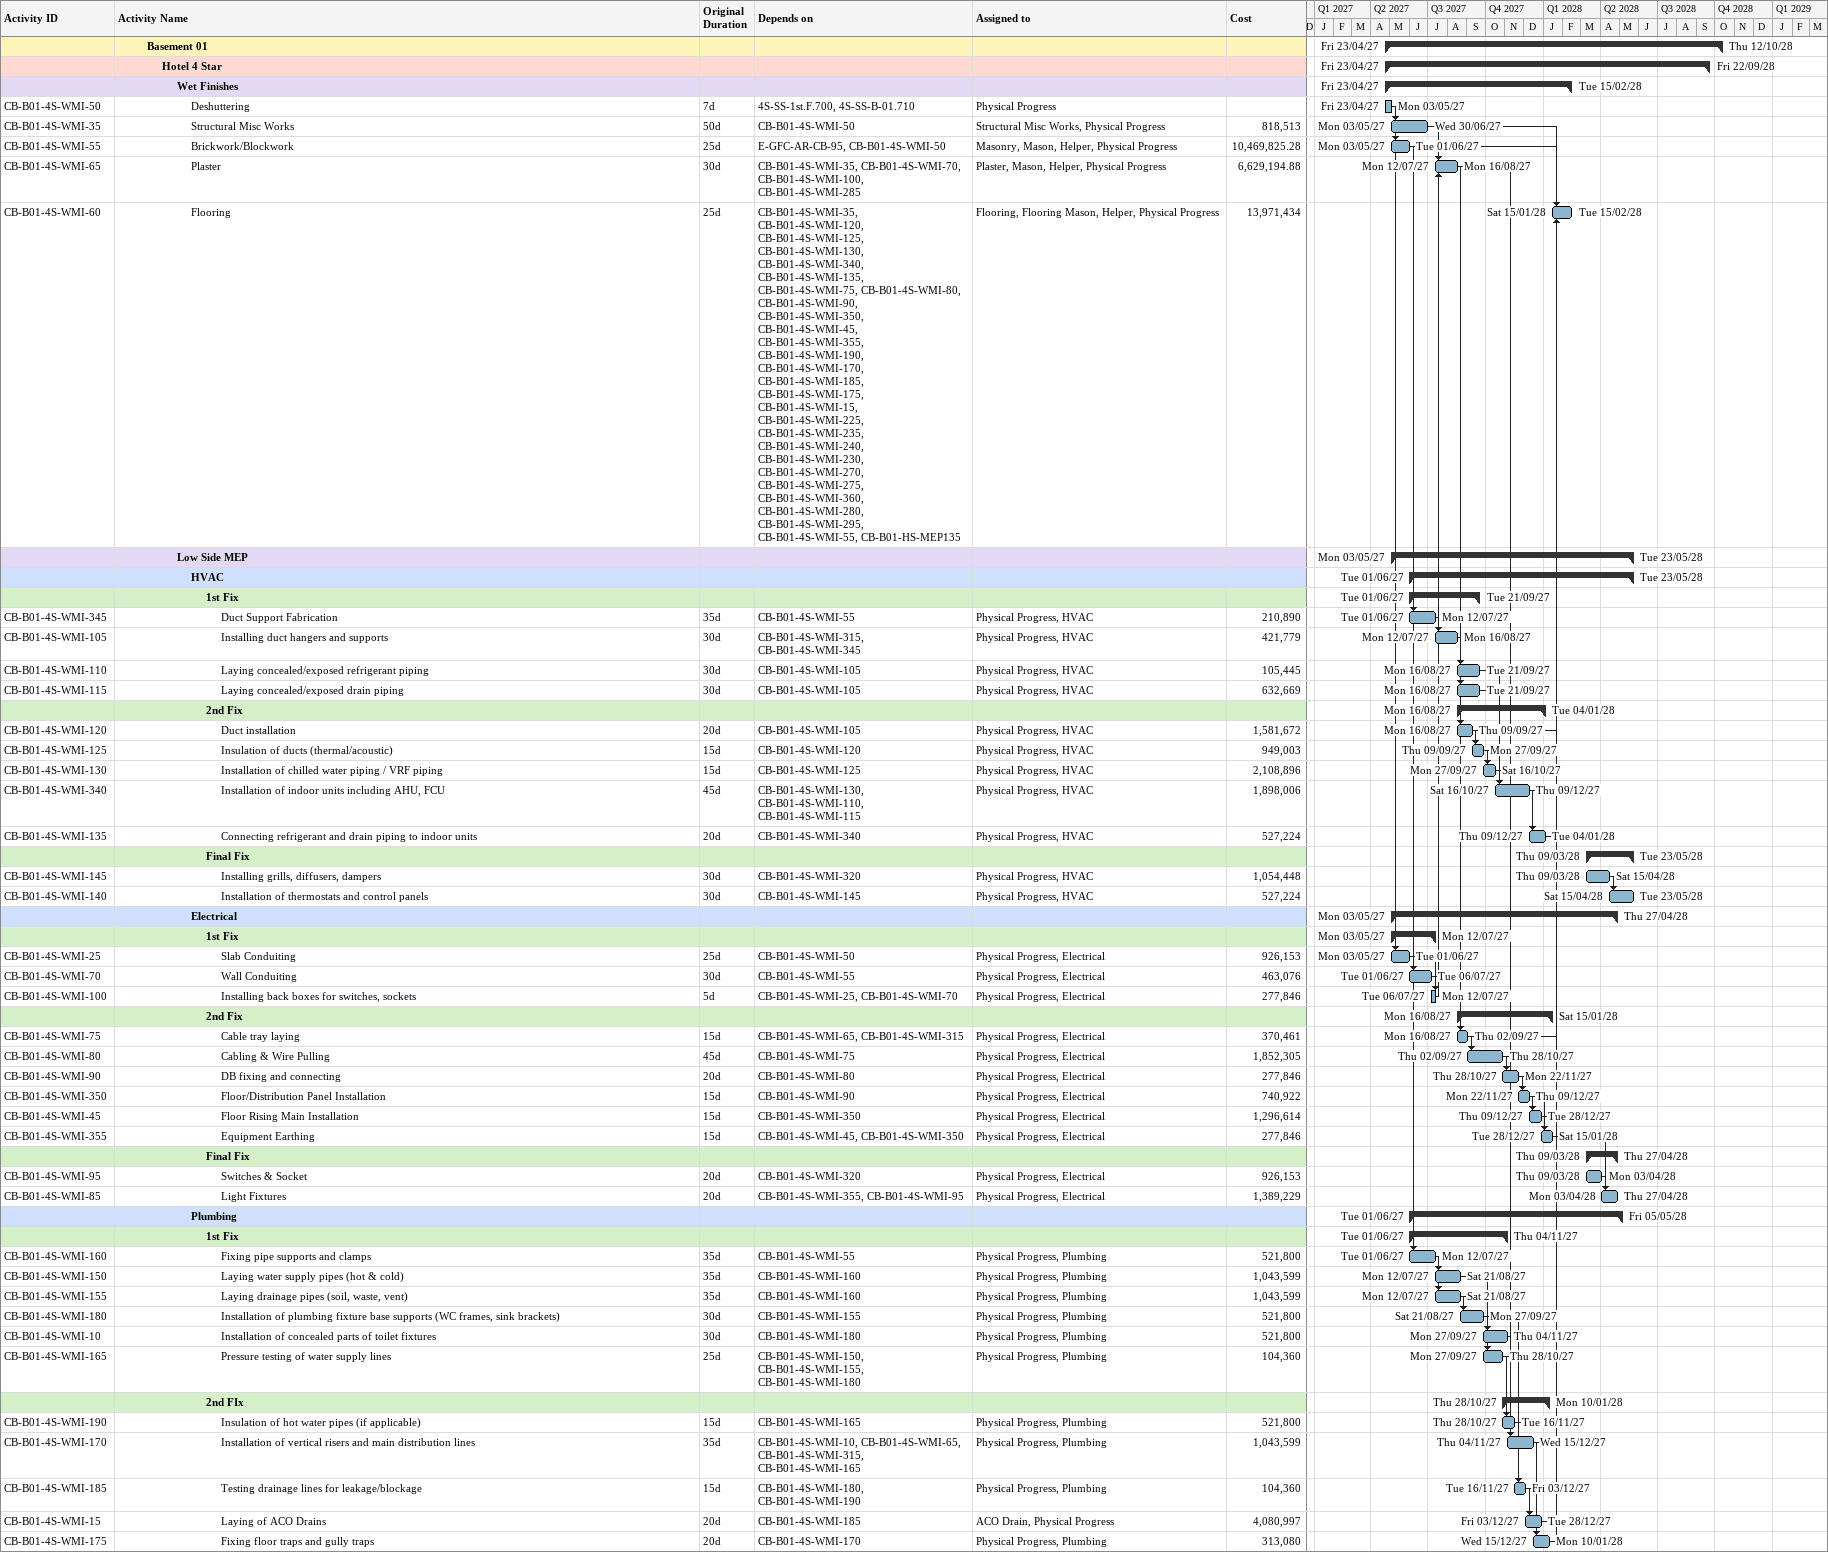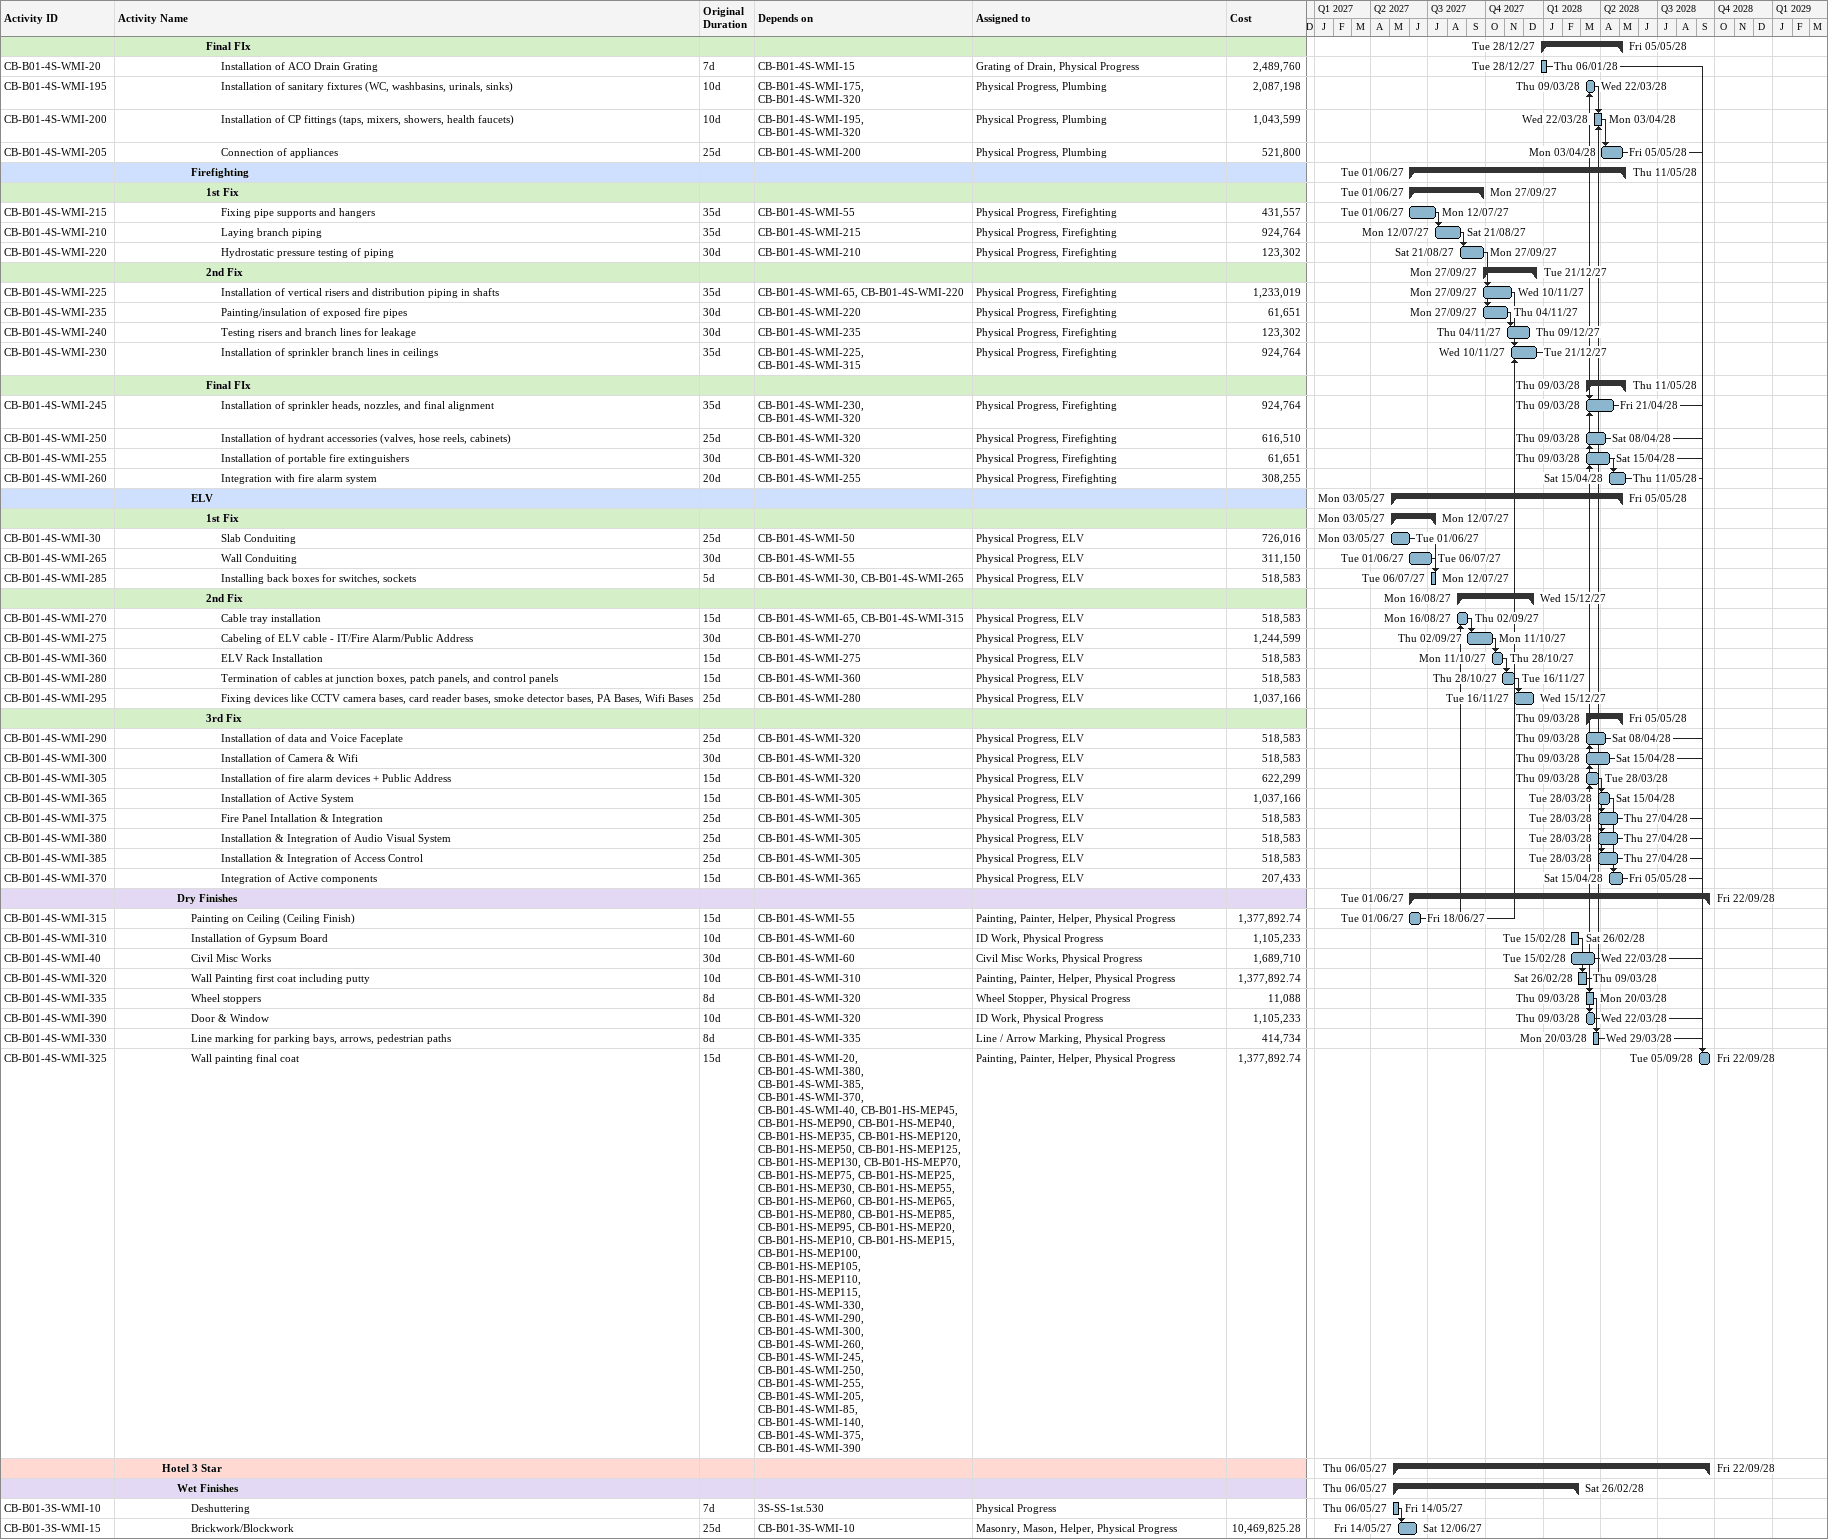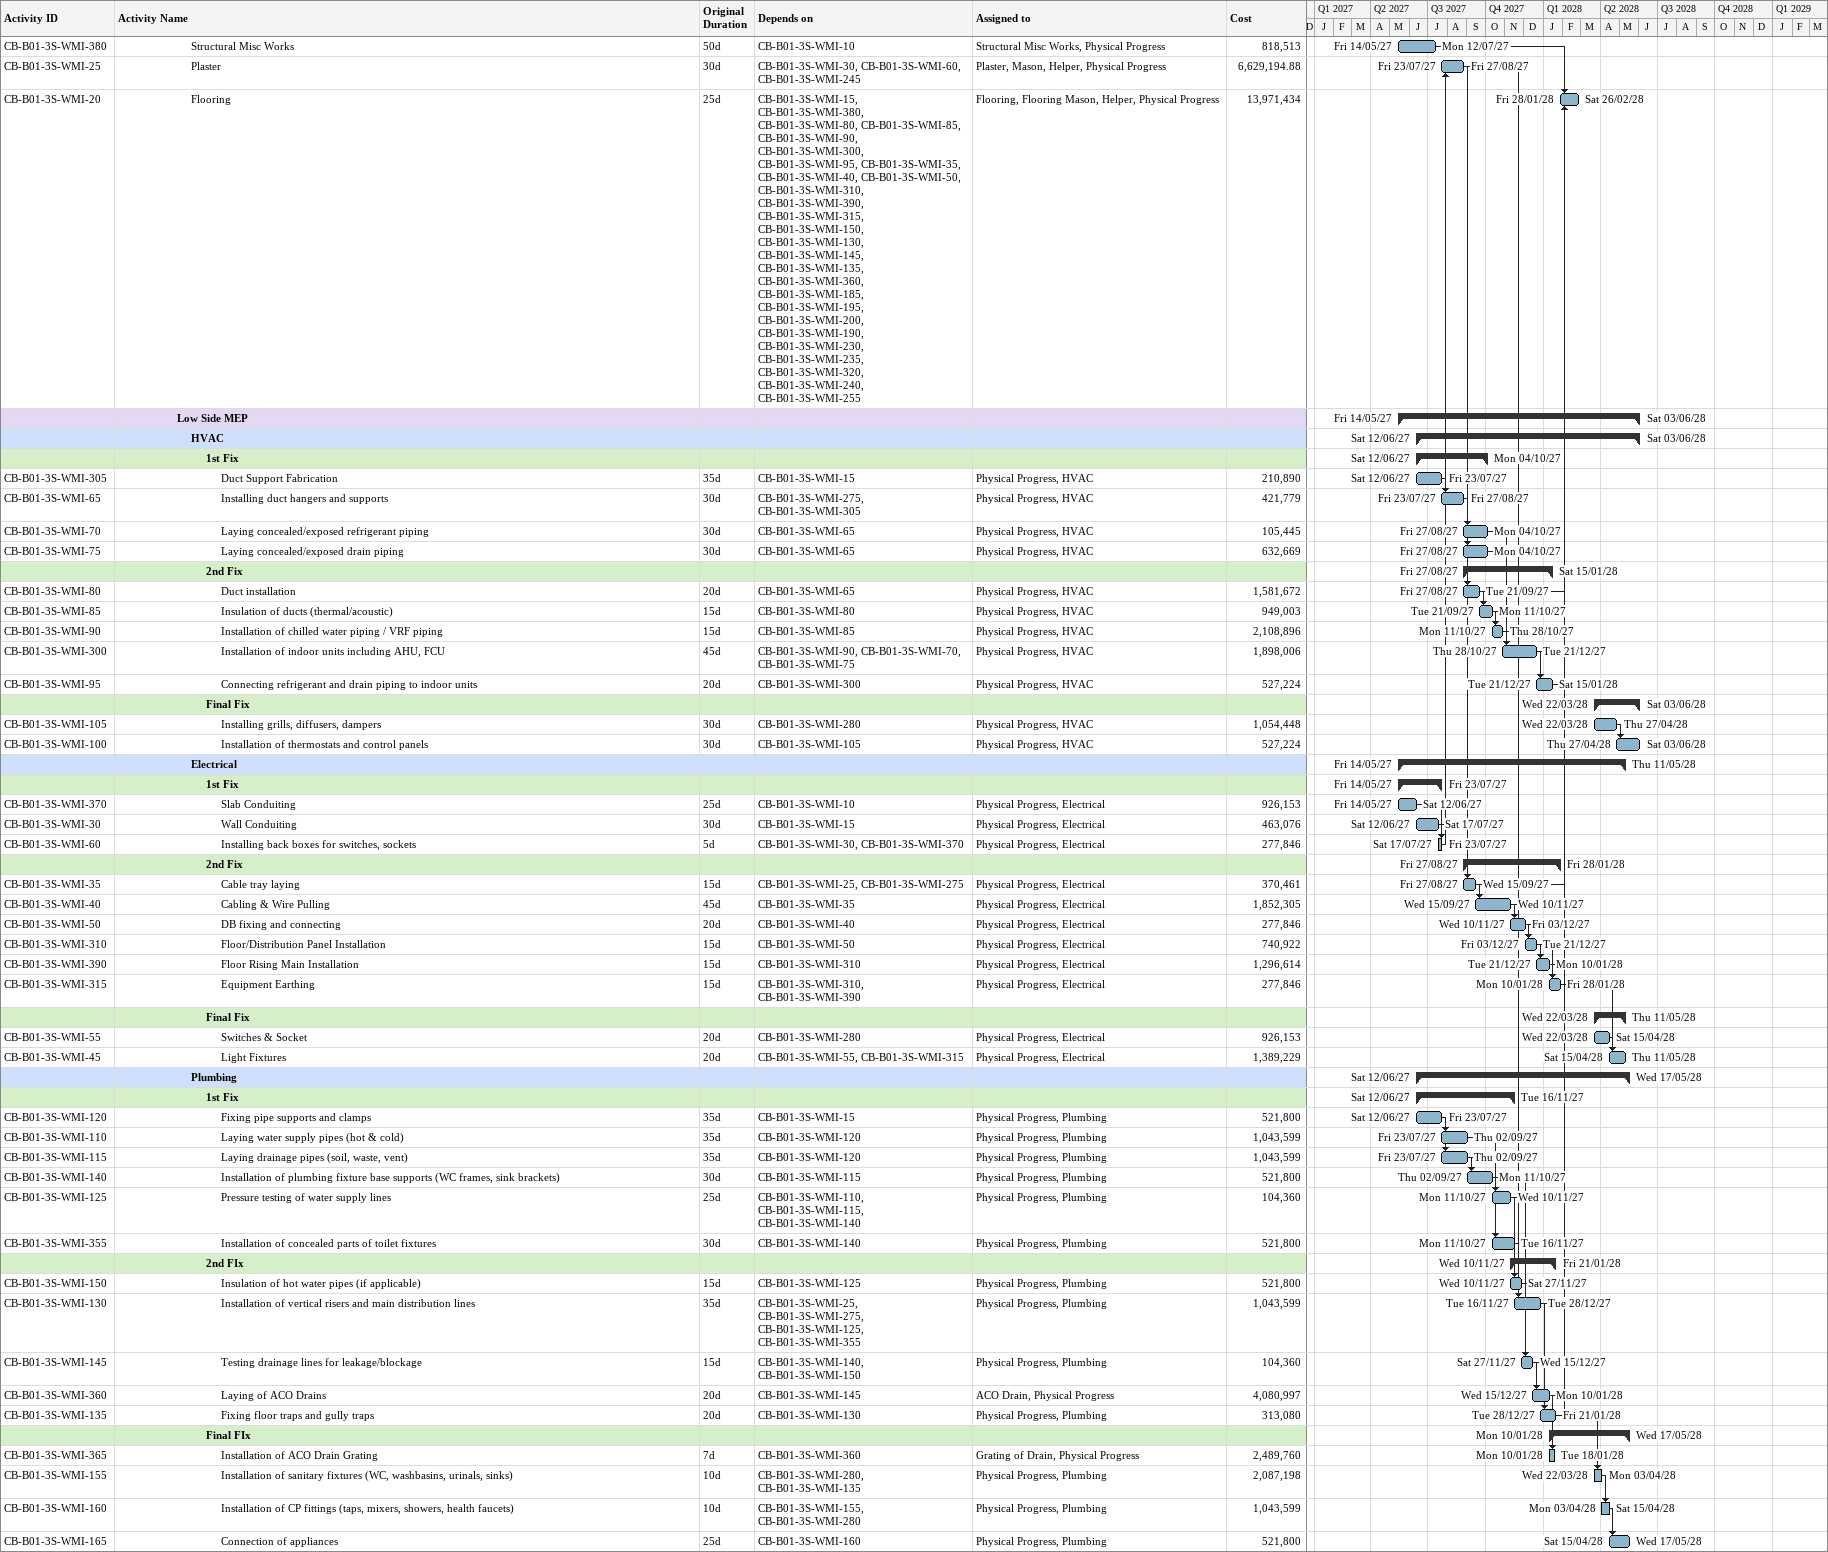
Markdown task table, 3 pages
| ID | Level | Task | Original duration | Start | Finish | Predecessors | Resources | Cost |
|---|---|---|---|---|---|---|---|---|
|  | 3 | **Basement 01** |  | 2027-04-23 | 2028-10-12 |  |  |  |
|  | 4 | **Hotel 4 Star** |  | 2027-04-23 | 2028-09-22 |  |  |  |
|  | 5 | **Wet Finishes** |  | 2027-04-23 | 2028-02-15 |  |  |  |
| CB-B01-4S-WMI-50 | 6 | Deshuttering | 7d | 2027-04-23 | 2027-05-03 | 4S-SS-1st.F.700, 4S-SS-B-01.710 | Physical Progress |  |
| CB-B01-4S-WMI-35 | 6 | Structural Misc Works | 50d | 2027-05-03 | 2027-06-30 | CB-B01-4S-WMI-50 | Structural Misc Works, Physical Progress | 818513 |
| CB-B01-4S-WMI-55 | 6 | Brickwork/Blockwork | 25d | 2027-05-03 | 2027-06-01 | E-GFC-AR-CB-95, CB-B01-4S-WMI-50 | Masonry, Mason, Helper, Physical Progress | 10469825.28 |
| CB-B01-4S-WMI-65 | 6 | Plaster | 30d | 2027-07-12 | 2027-08-16 | CB-B01-4S-WMI-35, CB-B01-4S-WMI-70, CB-B01-4S-WMI-100, CB-B01-4S-WMI-285 | Plaster, Mason, Helper, Physical Progress | 6629194.88 |
| CB-B01-4S-WMI-60 | 6 | Flooring | 25d | 2028-01-15 | 2028-02-15 | CB-B01-4S-WMI-35, CB-B01-4S-WMI-120, CB-B01-4S-WMI-125, CB-B01-4S-WMI-130, CB-B01-4S-WMI-340, CB-B01-4S-WMI-135, CB-B01-4S-WMI-75, CB-B01-4S-WMI-80, CB-B01-4S-WMI-90, CB-B01-4S-WMI-350, CB-B01-4S-WMI-45, CB-B01-4S-WMI-355, CB-B01-4S-WMI-190, CB-B01-4S-WMI-170, CB-B01-4S-WMI-185, CB-B01-4S-WMI-175, CB-B01-4S-WMI-15, CB-B01-4S-WMI-225, CB-B01-4S-WMI-235, CB-B01-4S-WMI-240, CB-B01-4S-WMI-230, CB-B01-4S-WMI-270, CB-B01-4S-WMI-275, CB-B01-4S-WMI-360, CB-B01-4S-WMI-280, CB-B01-4S-WMI-295, CB-B01-4S-WMI-55, CB-B01-HS-MEP135 | Flooring, Flooring Mason, Helper, Physical Progress | 13971434 |
|  | 5 | **Low Side MEP** |  | 2027-05-03 | 2028-05-23 |  |  |  |
|  | 6 | **HVAC** |  | 2027-06-01 | 2028-05-23 |  |  |  |
|  | 7 | **1st Fix** |  | 2027-06-01 | 2027-09-21 |  |  |  |
| CB-B01-4S-WMI-345 | 8 | Duct Support Fabrication | 35d | 2027-06-01 | 2027-07-12 | CB-B01-4S-WMI-55 | Physical Progress, HVAC | 210890 |
| CB-B01-4S-WMI-105 | 8 | Installing duct hangers and supports | 30d | 2027-07-12 | 2027-08-16 | CB-B01-4S-WMI-315, CB-B01-4S-WMI-345 | Physical Progress, HVAC | 421779 |
| CB-B01-4S-WMI-110 | 8 | Laying concealed/exposed refrigerant piping | 30d | 2027-08-16 | 2027-09-21 | CB-B01-4S-WMI-105 | Physical Progress, HVAC | 105445 |
| CB-B01-4S-WMI-115 | 8 | Laying concealed/exposed drain piping | 30d | 2027-08-16 | 2027-09-21 | CB-B01-4S-WMI-105 | Physical Progress, HVAC | 632669 |
|  | 7 | **2nd Fix** |  | 2027-08-16 | 2028-01-04 |  |  |  |
| CB-B01-4S-WMI-120 | 8 | Duct installation | 20d | 2027-08-16 | 2027-09-09 | CB-B01-4S-WMI-105 | Physical Progress, HVAC | 1581672 |
| CB-B01-4S-WMI-125 | 8 | Insulation of ducts (thermal/acoustic) | 15d | 2027-09-09 | 2027-09-27 | CB-B01-4S-WMI-120 | Physical Progress, HVAC | 949003 |
| CB-B01-4S-WMI-130 | 8 | Installation of chilled water piping / VRF piping | 15d | 2027-09-27 | 2027-10-16 | CB-B01-4S-WMI-125 | Physical Progress, HVAC | 2108896 |
| CB-B01-4S-WMI-340 | 8 | Installation of indoor units including AHU, FCU | 45d | 2027-10-16 | 2027-12-09 | CB-B01-4S-WMI-130, CB-B01-4S-WMI-110, CB-B01-4S-WMI-115 | Physical Progress, HVAC | 1898006 |
| CB-B01-4S-WMI-135 | 8 | Connecting refrigerant and drain piping to indoor units | 20d | 2027-12-09 | 2028-01-04 | CB-B01-4S-WMI-340 | Physical Progress, HVAC | 527224 |
|  | 7 | **Final Fix** |  | 2028-03-09 | 2028-05-23 |  |  |  |
| CB-B01-4S-WMI-145 | 8 | Installing grills, diffusers, dampers | 30d | 2028-03-09 | 2028-04-15 | CB-B01-4S-WMI-320 | Physical Progress, HVAC | 1054448 |
| CB-B01-4S-WMI-140 | 8 | Installation of thermostats and control panels | 30d | 2028-04-15 | 2028-05-23 | CB-B01-4S-WMI-145 | Physical Progress, HVAC | 527224 |
|  | 6 | **Electrical** |  | 2027-05-03 | 2028-04-27 |  |  |  |
|  | 7 | **1st Fix** |  | 2027-05-03 | 2027-07-12 |  |  |  |
| CB-B01-4S-WMI-25 | 8 | Slab Conduiting | 25d | 2027-05-03 | 2027-06-01 | CB-B01-4S-WMI-50 | Physical Progress, Electrical | 926153 |
| CB-B01-4S-WMI-70 | 8 | Wall Conduiting | 30d | 2027-06-01 | 2027-07-06 | CB-B01-4S-WMI-55 | Physical Progress, Electrical | 463076 |
| CB-B01-4S-WMI-100 | 8 | Installing back boxes for switches, sockets | 5d | 2027-07-06 | 2027-07-12 | CB-B01-4S-WMI-25, CB-B01-4S-WMI-70 | Physical Progress, Electrical | 277846 |
|  | 7 | **2nd Fix** |  | 2027-08-16 | 2028-01-15 |  |  |  |
| CB-B01-4S-WMI-75 | 8 | Cable tray laying | 15d | 2027-08-16 | 2027-09-02 | CB-B01-4S-WMI-65, CB-B01-4S-WMI-315 | Physical Progress, Electrical | 370461 |
| CB-B01-4S-WMI-80 | 8 | Cabling & Wire Pulling | 45d | 2027-09-02 | 2027-10-28 | CB-B01-4S-WMI-75 | Physical Progress, Electrical | 1852305 |
| CB-B01-4S-WMI-90 | 8 | DB fixing and connecting | 20d | 2027-10-28 | 2027-11-22 | CB-B01-4S-WMI-80 | Physical Progress, Electrical | 277846 |
| CB-B01-4S-WMI-350 | 8 | Floor/Distribution Panel Installation | 15d | 2027-11-22 | 2027-12-09 | CB-B01-4S-WMI-90 | Physical Progress, Electrical | 740922 |
| CB-B01-4S-WMI-45 | 8 | Floor Rising Main Installation | 15d | 2027-12-09 | 2027-12-28 | CB-B01-4S-WMI-350 | Physical Progress, Electrical | 1296614 |
| CB-B01-4S-WMI-355 | 8 | Equipment Earthing | 15d | 2027-12-28 | 2028-01-15 | CB-B01-4S-WMI-45, CB-B01-4S-WMI-350 | Physical Progress, Electrical | 277846 |
|  | 7 | **Final Fix** |  | 2028-03-09 | 2028-04-27 |  |  |  |
| CB-B01-4S-WMI-95 | 8 | Switches & Socket | 20d | 2028-03-09 | 2028-04-03 | CB-B01-4S-WMI-320 | Physical Progress, Electrical | 926153 |
| CB-B01-4S-WMI-85 | 8 | Light Fixtures | 20d | 2028-04-03 | 2028-04-27 | CB-B01-4S-WMI-355, CB-B01-4S-WMI-95 | Physical Progress, Electrical | 1389229 |
|  | 6 | **Plumbing** |  | 2027-06-01 | 2028-05-05 |  |  |  |
|  | 7 | **1st Fix** |  | 2027-06-01 | 2027-11-04 |  |  |  |
| CB-B01-4S-WMI-160 | 8 | Fixing pipe supports and clamps | 35d | 2027-06-01 | 2027-07-12 | CB-B01-4S-WMI-55 | Physical Progress, Plumbing | 521800 |
| CB-B01-4S-WMI-150 | 8 | Laying water supply pipes (hot & cold) | 35d | 2027-07-12 | 2027-08-21 | CB-B01-4S-WMI-160 | Physical Progress, Plumbing | 1043599 |
| CB-B01-4S-WMI-155 | 8 | Laying drainage pipes (soil, waste, vent) | 35d | 2027-07-12 | 2027-08-21 | CB-B01-4S-WMI-160 | Physical Progress, Plumbing | 1043599 |
| CB-B01-4S-WMI-180 | 8 | Installation of plumbing fixture base supports (WC frames, sink brackets) | 30d | 2027-08-21 | 2027-09-27 | CB-B01-4S-WMI-155 | Physical Progress, Plumbing | 521800 |
| CB-B01-4S-WMI-10 | 8 | Installation of concealed parts of toilet fixtures | 30d | 2027-09-27 | 2027-11-04 | CB-B01-4S-WMI-180 | Physical Progress, Plumbing | 521800 |
| CB-B01-4S-WMI-165 | 8 | Pressure testing of water supply lines | 25d | 2027-09-27 | 2027-10-28 | CB-B01-4S-WMI-150, CB-B01-4S-WMI-155, CB-B01-4S-WMI-180 | Physical Progress, Plumbing | 104360 |
|  | 7 | **2nd FIx** |  | 2027-10-28 | 2028-01-10 |  |  |  |
| CB-B01-4S-WMI-190 | 8 | Insulation of hot water pipes (if applicable) | 15d | 2027-10-28 | 2027-11-16 | CB-B01-4S-WMI-165 | Physical Progress, Plumbing | 521800 |
| CB-B01-4S-WMI-170 | 8 | Installation of vertical risers and main distribution lines | 35d | 2027-11-04 | 2027-12-15 | CB-B01-4S-WMI-10, CB-B01-4S-WMI-65, CB-B01-4S-WMI-315, CB-B01-4S-WMI-165 | Physical Progress, Plumbing | 1043599 |
| CB-B01-4S-WMI-185 | 8 | Testing drainage lines for leakage/blockage | 15d | 2027-11-16 | 2027-12-03 | CB-B01-4S-WMI-180, CB-B01-4S-WMI-190 | Physical Progress, Plumbing | 104360 |
| CB-B01-4S-WMI-15 | 8 | Laying of ACO Drains | 20d | 2027-12-03 | 2027-12-28 | CB-B01-4S-WMI-185 | ACO Drain, Physical Progress | 4080997 |
| CB-B01-4S-WMI-175 | 8 | Fixing floor traps and gully traps | 20d | 2027-12-15 | 2028-01-10 | CB-B01-4S-WMI-170 | Physical Progress, Plumbing | 313080 |
|  | 7 | **Final FIx** |  | 2027-12-28 | 2028-05-05 |  |  |  |
| CB-B01-4S-WMI-20 | 8 | Installation of ACO Drain Grating | 7d | 2027-12-28 | 2028-01-06 | CB-B01-4S-WMI-15 | Grating of Drain, Physical Progress | 2489760 |
| CB-B01-4S-WMI-195 | 8 | Installation of sanitary fixtures (WC, washbasins, urinals, sinks) | 10d | 2028-03-09 | 2028-03-22 | CB-B01-4S-WMI-175, CB-B01-4S-WMI-320 | Physical Progress, Plumbing | 2087198 |
| CB-B01-4S-WMI-200 | 8 | Installation of CP fittings (taps, mixers, showers, health faucets) | 10d | 2028-03-22 | 2028-04-03 | CB-B01-4S-WMI-195, CB-B01-4S-WMI-320 | Physical Progress, Plumbing | 1043599 |
| CB-B01-4S-WMI-205 | 8 | Connection of appliances | 25d | 2028-04-03 | 2028-05-05 | CB-B01-4S-WMI-200 | Physical Progress, Plumbing | 521800 |
|  | 6 | **Firefighting** |  | 2027-06-01 | 2028-05-11 |  |  |  |
|  | 7 | **1st Fix** |  | 2027-06-01 | 2027-09-27 |  |  |  |
| CB-B01-4S-WMI-215 | 8 | Fixing pipe supports and hangers | 35d | 2027-06-01 | 2027-07-12 | CB-B01-4S-WMI-55 | Physical Progress, Firefighting | 431557 |
| CB-B01-4S-WMI-210 | 8 | Laying branch piping | 35d | 2027-07-12 | 2027-08-21 | CB-B01-4S-WMI-215 | Physical Progress, Firefighting | 924764 |
| CB-B01-4S-WMI-220 | 8 | Hydrostatic pressure testing of piping | 30d | 2027-08-21 | 2027-09-27 | CB-B01-4S-WMI-210 | Physical Progress, Firefighting | 123302 |
|  | 7 | **2nd Fix** |  | 2027-09-27 | 2027-12-21 |  |  |  |
| CB-B01-4S-WMI-225 | 8 | Installation of vertical risers and distribution piping in shafts | 35d | 2027-09-27 | 2027-11-10 | CB-B01-4S-WMI-65, CB-B01-4S-WMI-220 | Physical Progress, Firefighting | 1233019 |
| CB-B01-4S-WMI-235 | 8 | Painting/insulation of exposed fire pipes | 30d | 2027-09-27 | 2027-11-04 | CB-B01-4S-WMI-220 | Physical Progress, Firefighting | 61651 |
| CB-B01-4S-WMI-240 | 8 | Testing risers and branch lines for leakage | 30d | 2027-11-04 | 2027-12-09 | CB-B01-4S-WMI-235 | Physical Progress, Firefighting | 123302 |
| CB-B01-4S-WMI-230 | 8 | Installation of sprinkler branch lines in ceilings | 35d | 2027-11-10 | 2027-12-21 | CB-B01-4S-WMI-225, CB-B01-4S-WMI-315 | Physical Progress, Firefighting | 924764 |
|  | 7 | **Final FIx** |  | 2028-03-09 | 2028-05-11 |  |  |  |
| CB-B01-4S-WMI-245 | 8 | Installation of sprinkler heads, nozzles, and final alignment | 35d | 2028-03-09 | 2028-04-21 | CB-B01-4S-WMI-230, CB-B01-4S-WMI-320 | Physical Progress, Firefighting | 924764 |
| CB-B01-4S-WMI-250 | 8 | Installation of hydrant accessories (valves, hose reels, cabinets) | 25d | 2028-03-09 | 2028-04-08 | CB-B01-4S-WMI-320 | Physical Progress, Firefighting | 616510 |
| CB-B01-4S-WMI-255 | 8 | Installation of portable fire extinguishers | 30d | 2028-03-09 | 2028-04-15 | CB-B01-4S-WMI-320 | Physical Progress, Firefighting | 61651 |
| CB-B01-4S-WMI-260 | 8 | Integration with fire alarm system | 20d | 2028-04-15 | 2028-05-11 | CB-B01-4S-WMI-255 | Physical Progress, Firefighting | 308255 |
|  | 6 | **ELV** |  | 2027-05-03 | 2028-05-05 |  |  |  |
|  | 7 | **1st Fix** |  | 2027-05-03 | 2027-07-12 |  |  |  |
| CB-B01-4S-WMI-30 | 8 | Slab Conduiting | 25d | 2027-05-03 | 2027-06-01 | CB-B01-4S-WMI-50 | Physical Progress, ELV | 726016 |
| CB-B01-4S-WMI-265 | 8 | Wall Conduiting | 30d | 2027-06-01 | 2027-07-06 | CB-B01-4S-WMI-55 | Physical Progress, ELV | 311150 |
| CB-B01-4S-WMI-285 | 8 | Installing back boxes for switches, sockets | 5d | 2027-07-06 | 2027-07-12 | CB-B01-4S-WMI-30, CB-B01-4S-WMI-265 | Physical Progress, ELV | 518583 |
|  | 7 | **2nd Fix** |  | 2027-08-16 | 2027-12-15 |  |  |  |
| CB-B01-4S-WMI-270 | 8 | Cable tray installation | 15d | 2027-08-16 | 2027-09-02 | CB-B01-4S-WMI-65, CB-B01-4S-WMI-315 | Physical Progress, ELV | 518583 |
| CB-B01-4S-WMI-275 | 8 | Cabeling of ELV cable - IT/Fire Alarm/Public Address | 30d | 2027-09-02 | 2027-10-11 | CB-B01-4S-WMI-270 | Physical Progress, ELV | 1244599 |
| CB-B01-4S-WMI-360 | 8 | ELV Rack Installation | 15d | 2027-10-11 | 2027-10-28 | CB-B01-4S-WMI-275 | Physical Progress, ELV | 518583 |
| CB-B01-4S-WMI-280 | 8 | Termination of cables at junction boxes, patch panels, and control panels | 15d | 2027-10-28 | 2027-11-16 | CB-B01-4S-WMI-360 | Physical Progress, ELV | 518583 |
| CB-B01-4S-WMI-295 | 8 | Fixing devices like CCTV camera bases, card reader bases, smoke detector bases, PA Bases, Wifi Bases | 25d | 2027-11-16 | 2027-12-15 | CB-B01-4S-WMI-280 | Physical Progress, ELV | 1037166 |
|  | 7 | **3rd Fix** |  | 2028-03-09 | 2028-05-05 |  |  |  |
| CB-B01-4S-WMI-290 | 8 | Installation of data and Voice Faceplate | 25d | 2028-03-09 | 2028-04-08 | CB-B01-4S-WMI-320 | Physical Progress, ELV | 518583 |
| CB-B01-4S-WMI-300 | 8 | Installation of Camera & Wifi | 30d | 2028-03-09 | 2028-04-15 | CB-B01-4S-WMI-320 | Physical Progress, ELV | 518583 |
| CB-B01-4S-WMI-305 | 8 | Installation of fire alarm devices + Public Address | 15d | 2028-03-09 | 2028-03-28 | CB-B01-4S-WMI-320 | Physical Progress, ELV | 622299 |
| CB-B01-4S-WMI-365 | 8 | Installation of Active System | 15d | 2028-03-28 | 2028-04-15 | CB-B01-4S-WMI-305 | Physical Progress, ELV | 1037166 |
| CB-B01-4S-WMI-375 | 8 | Fire Panel Intallation & Integration | 25d | 2028-03-28 | 2028-04-27 | CB-B01-4S-WMI-305 | Physical Progress, ELV | 518583 |
| CB-B01-4S-WMI-380 | 8 | Installation & Integration of Audio Visual System | 25d | 2028-03-28 | 2028-04-27 | CB-B01-4S-WMI-305 | Physical Progress, ELV | 518583 |
| CB-B01-4S-WMI-385 | 8 | Installation & Integration of Access Control | 25d | 2028-03-28 | 2028-04-27 | CB-B01-4S-WMI-305 | Physical Progress, ELV | 518583 |
| CB-B01-4S-WMI-370 | 8 | Integration of Active components | 15d | 2028-04-15 | 2028-05-05 | CB-B01-4S-WMI-365 | Physical Progress, ELV | 207433 |
|  | 5 | **Dry Finishes** |  | 2027-06-01 | 2028-09-22 |  |  |  |
| CB-B01-4S-WMI-315 | 6 | Painting on Ceiling (Ceiling Finish) | 15d | 2027-06-01 | 2027-06-18 | CB-B01-4S-WMI-55 | Painting, Painter, Helper, Physical Progress | 1377892.74 |
| CB-B01-4S-WMI-310 | 6 | Installation of Gypsum Board | 10d | 2028-02-15 | 2028-02-26 | CB-B01-4S-WMI-60 | ID Work, Physical Progress | 1105233 |
| CB-B01-4S-WMI-40 | 6 | Civil Misc Works | 30d | 2028-02-15 | 2028-03-22 | CB-B01-4S-WMI-60 | Civil Misc Works, Physical Progress | 1689710 |
| CB-B01-4S-WMI-320 | 6 | Wall Painting first coat including putty | 10d | 2028-02-26 | 2028-03-09 | CB-B01-4S-WMI-310 | Painting, Painter, Helper, Physical Progress | 1377892.74 |
| CB-B01-4S-WMI-335 | 6 | Wheel stoppers | 8d | 2028-03-09 | 2028-03-20 | CB-B01-4S-WMI-320 | Wheel Stopper, Physical Progress | 11088 |
| CB-B01-4S-WMI-390 | 6 | Door & Window | 10d | 2028-03-09 | 2028-03-22 | CB-B01-4S-WMI-320 | ID Work, Physical Progress | 1105233 |
| CB-B01-4S-WMI-330 | 6 | Line marking for parking bays, arrows, pedestrian paths | 8d | 2028-03-20 | 2028-03-29 | CB-B01-4S-WMI-335 | Line / Arrow Marking, Physical Progress | 414734 |
| CB-B01-4S-WMI-325 | 6 | Wall painting final coat | 15d | 2028-09-05 | 2028-09-22 | CB-B01-4S-WMI-20, CB-B01-4S-WMI-380, CB-B01-4S-WMI-385, CB-B01-4S-WMI-370, CB-B01-4S-WMI-40, CB-B01-HS-MEP45, CB-B01-HS-MEP90, CB-B01-HS-MEP40, CB-B01-HS-MEP35, CB-B01-HS-MEP120, CB-B01-HS-MEP50, CB-B01-HS-MEP125, CB-B01-HS-MEP130, CB-B01-HS-MEP70, CB-B01-HS-MEP75, CB-B01-HS-MEP25, CB-B01-HS-MEP30, CB-B01-HS-MEP55, CB-B01-HS-MEP60, CB-B01-HS-MEP65, CB-B01-HS-MEP80, CB-B01-HS-MEP85, CB-B01-HS-MEP95, CB-B01-HS-MEP20, CB-B01-HS-MEP10, CB-B01-HS-MEP15, CB-B01-HS-MEP100, CB-B01-HS-MEP105, CB-B01-HS-MEP110, CB-B01-HS-MEP115, CB-B01-4S-WMI-330, CB-B01-4S-WMI-290, CB-B01-4S-WMI-300, CB-B01-4S-WMI-260, CB-B01-4S-WMI-245, CB-B01-4S-WMI-250, CB-B01-4S-WMI-255, CB-B01-4S-WMI-205, CB-B01-4S-WMI-85, CB-B01-4S-WMI-140, CB-B01-4S-WMI-375, CB-B01-4S-WMI-390 | Painting, Painter, Helper, Physical Progress | 1377892.74 |
|  | 4 | **Hotel 3 Star** |  | 2027-05-06 | 2028-09-22 |  |  |  |
|  | 5 | **Wet Finishes** |  | 2027-05-06 | 2028-02-26 |  |  |  |
| CB-B01-3S-WMI-10 | 6 | Deshuttering | 7d | 2027-05-06 | 2027-05-14 | 3S-SS-1st.530 | Physical Progress |  |
| CB-B01-3S-WMI-15 | 6 | Brickwork/Blockwork | 25d | 2027-05-14 | 2027-06-12 | CB-B01-3S-WMI-10 | Masonry, Mason, Helper, Physical Progress | 10469825.28 |
| CB-B01-3S-WMI-380 | 6 | Structural Misc Works | 50d | 2027-05-14 | 2027-07-12 | CB-B01-3S-WMI-10 | Structural Misc Works, Physical Progress | 818513 |
| CB-B01-3S-WMI-25 | 6 | Plaster | 30d | 2027-07-23 | 2027-08-27 | CB-B01-3S-WMI-30, CB-B01-3S-WMI-60, CB-B01-3S-WMI-245 | Plaster, Mason, Helper, Physical Progress | 6629194.88 |
| CB-B01-3S-WMI-20 | 6 | Flooring | 25d | 2028-01-28 | 2028-02-26 | CB-B01-3S-WMI-15, CB-B01-3S-WMI-380, CB-B01-3S-WMI-80, CB-B01-3S-WMI-85, CB-B01-3S-WMI-90, CB-B01-3S-WMI-300, CB-B01-3S-WMI-95, CB-B01-3S-WMI-35, CB-B01-3S-WMI-40, CB-B01-3S-WMI-50, CB-B01-3S-WMI-310, CB-B01-3S-WMI-390, CB-B01-3S-WMI-315, CB-B01-3S-WMI-150, CB-B01-3S-WMI-130, CB-B01-3S-WMI-145, CB-B01-3S-WMI-135, CB-B01-3S-WMI-360, CB-B01-3S-WMI-185, CB-B01-3S-WMI-195, CB-B01-3S-WMI-200, CB-B01-3S-WMI-190, CB-B01-3S-WMI-230, CB-B01-3S-WMI-235, CB-B01-3S-WMI-320, CB-B01-3S-WMI-240, CB-B01-3S-WMI-255 | Flooring, Flooring Mason, Helper, Physical Progress | 13971434 |
|  | 5 | **Low Side MEP** |  | 2027-05-14 | 2028-06-03 |  |  |  |
|  | 6 | **HVAC** |  | 2027-06-12 | 2028-06-03 |  |  |  |
|  | 7 | **1st Fix** |  | 2027-06-12 | 2027-10-04 |  |  |  |
| CB-B01-3S-WMI-305 | 8 | Duct Support Fabrication | 35d | 2027-06-12 | 2027-07-23 | CB-B01-3S-WMI-15 | Physical Progress, HVAC | 210890 |
| CB-B01-3S-WMI-65 | 8 | Installing duct hangers and supports | 30d | 2027-07-23 | 2027-08-27 | CB-B01-3S-WMI-275, CB-B01-3S-WMI-305 | Physical Progress, HVAC | 421779 |
| CB-B01-3S-WMI-70 | 8 | Laying concealed/exposed refrigerant piping | 30d | 2027-08-27 | 2027-10-04 | CB-B01-3S-WMI-65 | Physical Progress, HVAC | 105445 |
| CB-B01-3S-WMI-75 | 8 | Laying concealed/exposed drain piping | 30d | 2027-08-27 | 2027-10-04 | CB-B01-3S-WMI-65 | Physical Progress, HVAC | 632669 |
|  | 7 | **2nd Fix** |  | 2027-08-27 | 2028-01-15 |  |  |  |
| CB-B01-3S-WMI-80 | 8 | Duct installation | 20d | 2027-08-27 | 2027-09-21 | CB-B01-3S-WMI-65 | Physical Progress, HVAC | 1581672 |
| CB-B01-3S-WMI-85 | 8 | Insulation of ducts (thermal/acoustic) | 15d | 2027-09-21 | 2027-10-11 | CB-B01-3S-WMI-80 | Physical Progress, HVAC | 949003 |
| CB-B01-3S-WMI-90 | 8 | Installation of chilled water piping / VRF piping | 15d | 2027-10-11 | 2027-10-28 | CB-B01-3S-WMI-85 | Physical Progress, HVAC | 2108896 |
| CB-B01-3S-WMI-300 | 8 | Installation of indoor units including AHU, FCU | 45d | 2027-10-28 | 2027-12-21 | CB-B01-3S-WMI-90, CB-B01-3S-WMI-70, CB-B01-3S-WMI-75 | Physical Progress, HVAC | 1898006 |
| CB-B01-3S-WMI-95 | 8 | Connecting refrigerant and drain piping to indoor units | 20d | 2027-12-21 | 2028-01-15 | CB-B01-3S-WMI-300 | Physical Progress, HVAC | 527224 |
|  | 7 | **Final Fix** |  | 2028-03-22 | 2028-06-03 |  |  |  |
| CB-B01-3S-WMI-105 | 8 | Installing grills, diffusers, dampers | 30d | 2028-03-22 | 2028-04-27 | CB-B01-3S-WMI-280 | Physical Progress, HVAC | 1054448 |
| CB-B01-3S-WMI-100 | 8 | Installation of thermostats and control panels | 30d | 2028-04-27 | 2028-06-03 | CB-B01-3S-WMI-105 | Physical Progress, HVAC | 527224 |
|  | 6 | **Electrical** |  | 2027-05-14 | 2028-05-11 |  |  |  |
|  | 7 | **1st Fix** |  | 2027-05-14 | 2027-07-23 |  |  |  |
| CB-B01-3S-WMI-370 | 8 | Slab Conduiting | 25d | 2027-05-14 | 2027-06-12 | CB-B01-3S-WMI-10 | Physical Progress, Electrical | 926153 |
| CB-B01-3S-WMI-30 | 8 | Wall Conduiting | 30d | 2027-06-12 | 2027-07-17 | CB-B01-3S-WMI-15 | Physical Progress, Electrical | 463076 |
| CB-B01-3S-WMI-60 | 8 | Installing back boxes for switches, sockets | 5d | 2027-07-17 | 2027-07-23 | CB-B01-3S-WMI-30, CB-B01-3S-WMI-370 | Physical Progress, Electrical | 277846 |
|  | 7 | **2nd Fix** |  | 2027-08-27 | 2028-01-28 |  |  |  |
| CB-B01-3S-WMI-35 | 8 | Cable tray laying | 15d | 2027-08-27 | 2027-09-15 | CB-B01-3S-WMI-25, CB-B01-3S-WMI-275 | Physical Progress, Electrical | 370461 |
| CB-B01-3S-WMI-40 | 8 | Cabling & Wire Pulling | 45d | 2027-09-15 | 2027-11-10 | CB-B01-3S-WMI-35 | Physical Progress, Electrical | 1852305 |
| CB-B01-3S-WMI-50 | 8 | DB fixing and connecting | 20d | 2027-11-10 | 2027-12-03 | CB-B01-3S-WMI-40 | Physical Progress, Electrical | 277846 |
| CB-B01-3S-WMI-310 | 8 | Floor/Distribution Panel Installation | 15d | 2027-12-03 | 2027-12-21 | CB-B01-3S-WMI-50 | Physical Progress, Electrical | 740922 |
| CB-B01-3S-WMI-390 | 8 | Floor Rising Main Installation | 15d | 2027-12-21 | 2028-01-10 | CB-B01-3S-WMI-310 | Physical Progress, Electrical | 1296614 |
| CB-B01-3S-WMI-315 | 8 | Equipment Earthing | 15d | 2028-01-10 | 2028-01-28 | CB-B01-3S-WMI-310, CB-B01-3S-WMI-390 | Physical Progress, Electrical | 277846 |
|  | 7 | **Final Fix** |  | 2028-03-22 | 2028-05-11 |  |  |  |
| CB-B01-3S-WMI-55 | 8 | Switches & Socket | 20d | 2028-03-22 | 2028-04-15 | CB-B01-3S-WMI-280 | Physical Progress, Electrical | 926153 |
| CB-B01-3S-WMI-45 | 8 | Light Fixtures | 20d | 2028-04-15 | 2028-05-11 | CB-B01-3S-WMI-55, CB-B01-3S-WMI-315 | Physical Progress, Electrical | 1389229 |
|  | 6 | **Plumbing** |  | 2027-06-12 | 2028-05-17 |  |  |  |
|  | 7 | **1st Fix** |  | 2027-06-12 | 2027-11-16 |  |  |  |
| CB-B01-3S-WMI-120 | 8 | Fixing pipe supports and clamps | 35d | 2027-06-12 | 2027-07-23 | CB-B01-3S-WMI-15 | Physical Progress, Plumbing | 521800 |
| CB-B01-3S-WMI-110 | 8 | Laying water supply pipes (hot & cold) | 35d | 2027-07-23 | 2027-09-02 | CB-B01-3S-WMI-120 | Physical Progress, Plumbing | 1043599 |
| CB-B01-3S-WMI-115 | 8 | Laying drainage pipes (soil, waste, vent) | 35d | 2027-07-23 | 2027-09-02 | CB-B01-3S-WMI-120 | Physical Progress, Plumbing | 1043599 |
| CB-B01-3S-WMI-140 | 8 | Installation of plumbing fixture base supports (WC frames, sink brackets) | 30d | 2027-09-02 | 2027-10-11 | CB-B01-3S-WMI-115 | Physical Progress, Plumbing | 521800 |
| CB-B01-3S-WMI-125 | 8 | Pressure testing of water supply lines | 25d | 2027-10-11 | 2027-11-10 | CB-B01-3S-WMI-110, CB-B01-3S-WMI-115, CB-B01-3S-WMI-140 | Physical Progress, Plumbing | 104360 |
| CB-B01-3S-WMI-355 | 8 | Installation of concealed parts of toilet fixtures | 30d | 2027-10-11 | 2027-11-16 | CB-B01-3S-WMI-140 | Physical Progress, Plumbing | 521800 |
|  | 7 | **2nd FIx** |  | 2027-11-10 | 2028-01-21 |  |  |  |
| CB-B01-3S-WMI-150 | 8 | Insulation of hot water pipes (if applicable) | 15d | 2027-11-10 | 2027-11-27 | CB-B01-3S-WMI-125 | Physical Progress, Plumbing | 521800 |
| CB-B01-3S-WMI-130 | 8 | Installation of vertical risers and main distribution lines | 35d | 2027-11-16 | 2027-12-28 | CB-B01-3S-WMI-25, CB-B01-3S-WMI-275, CB-B01-3S-WMI-125, CB-B01-3S-WMI-355 | Physical Progress, Plumbing | 1043599 |
| CB-B01-3S-WMI-145 | 8 | Testing drainage lines for leakage/blockage | 15d | 2027-11-27 | 2027-12-15 | CB-B01-3S-WMI-140, CB-B01-3S-WMI-150 | Physical Progress, Plumbing | 104360 |
| CB-B01-3S-WMI-360 | 8 | Laying of ACO Drains | 20d | 2027-12-15 | 2028-01-10 | CB-B01-3S-WMI-145 | ACO Drain, Physical Progress | 4080997 |
| CB-B01-3S-WMI-135 | 8 | Fixing floor traps and gully traps | 20d | 2027-12-28 | 2028-01-21 | CB-B01-3S-WMI-130 | Physical Progress, Plumbing | 313080 |
|  | 7 | **Final FIx** |  | 2028-01-10 | 2028-05-17 |  |  |  |
| CB-B01-3S-WMI-365 | 8 | Installation of ACO Drain Grating | 7d | 2028-01-10 | 2028-01-18 | CB-B01-3S-WMI-360 | Grating of Drain, Physical Progress | 2489760 |
| CB-B01-3S-WMI-155 | 8 | Installation of sanitary fixtures (WC, washbasins, urinals, sinks) | 10d | 2028-03-22 | 2028-04-03 | CB-B01-3S-WMI-280, CB-B01-3S-WMI-135 | Physical Progress, Plumbing | 2087198 |
| CB-B01-3S-WMI-160 | 8 | Installation of CP fittings (taps, mixers, showers, health faucets) | 10d | 2028-04-03 | 2028-04-15 | CB-B01-3S-WMI-155, CB-B01-3S-WMI-280 | Physical Progress, Plumbing | 1043599 |
| CB-B01-3S-WMI-165 | 8 | Connection of appliances | 25d | 2028-04-15 | 2028-05-17 | CB-B01-3S-WMI-160 | Physical Progress, Plumbing | 521800 |
